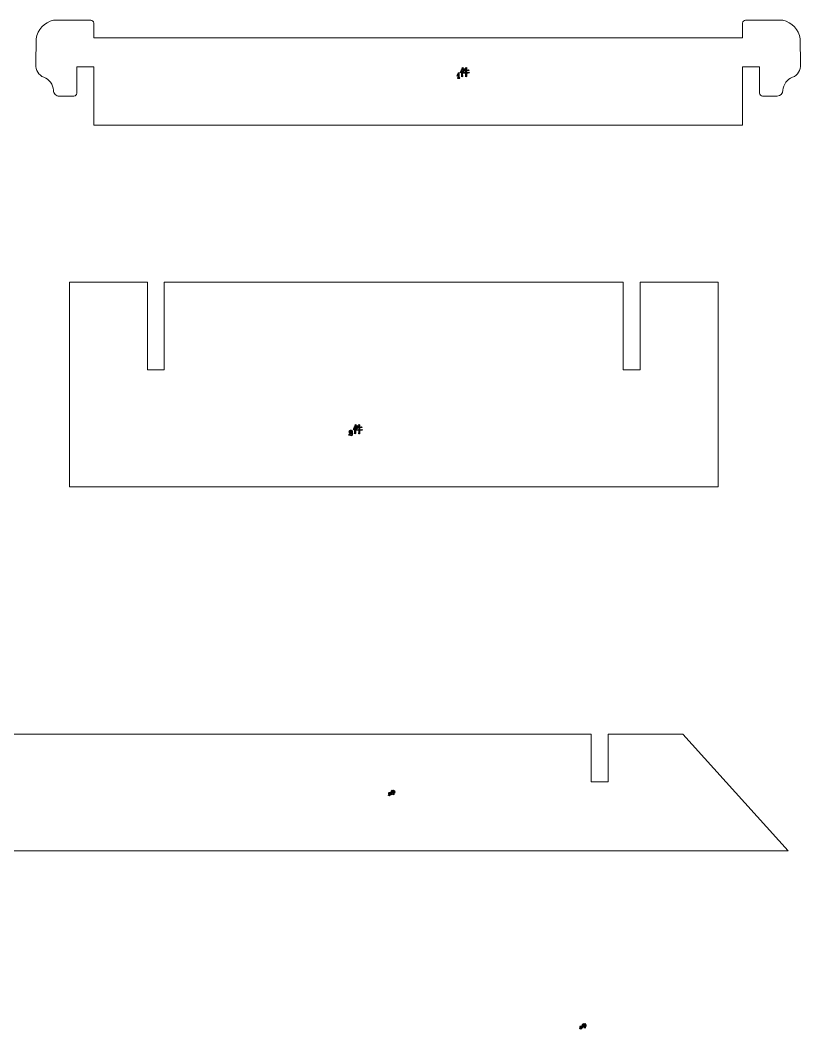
# Model space of a CAD drawing. Header units: centimetres. Extents: x -51 to 100, y -24 to 30.
# Drawn here: x -31.95 to -13.53, y 4.41 to 28.22 of the extents above; entities that cross this region are included whole.
import ezdxf

# ---------------------------------------------------------------- set-up
doc = ezdxf.new("R2010")
doc.units = ezdxf.units.CM
doc.header["$MEASUREMENT"] = 0

msp = doc.modelspace()

# ---------------------------------------------------------------- linework, layer by layer
at = {"lineweight": 9}
for points in [[(-31.16781, 28.22181), (-31.37925, 28.17041), (-31.53997, 27.99833), (-31.57685, 27.78385)], [(-31.16781, 28.22181), (-31.16781, 28.22181), (-30.28505, 28.22181), (-30.28505, 28.22181)], [(-30.21609, 27.80801), (-30.21609, 27.80801), (-30.21609, 28.15285), (-30.21609, 28.15285)], [(-14.90573, 27.80801), (-14.90573, 27.80801), (-14.90573, 28.15285), (-14.90573, 28.15285)], [(-13.95401, 28.22181), (-13.95401, 28.22181), (-14.83677, 28.22181), (-14.83677, 28.22181)], [(-13.54493, 27.78385), (-13.58181, 27.99833), (-13.74257, 28.17041), (-13.95401, 28.22181)], [(-31.58157, 27.17409), (-31.58157, 27.17409), (-31.57685, 27.78385), (-31.57685, 27.78385)], [(-30.21609, 27.80801), (-30.21609, 27.80801), (-14.90573, 27.80801), (-14.90573, 27.80801)], [(-13.54021, 27.17409), (-13.54021, 27.17409), (-13.54493, 27.78385), (-13.54493, 27.78385)], [(-31.58157, 27.17409), (-31.58885, 27.04469), (-31.51445, 26.92449), (-31.39537, 26.87329)], [(-13.72645, 26.87329), (-13.60733, 26.92449), (-13.53293, 27.04469), (-13.54021, 27.17409)], [(-30.21609, 27.11837), (-30.21609, 27.11837), (-30.61609, 27.11837), (-30.61609, 27.11837)], [(-30.61609, 27.11837), (-30.61609, 27.11837), (-30.61609, 26.49769), (-30.61609, 26.49769)], [(-30.21609, 25.73905), (-30.21609, 25.73905), (-30.21609, 27.11837), (-30.21609, 27.11837)], [(-14.90573, 25.73905), (-14.90573, 25.73905), (-14.90573, 27.11837), (-14.90573, 27.11837)], [(-14.90573, 27.11837), (-14.90573, 27.11837), (-14.50573, 27.11837), (-14.50573, 27.11837)], [(-14.50573, 27.11837), (-14.50573, 27.11837), (-14.50573, 26.49769), (-14.50573, 26.49769)], [(-31.16781, 26.56665), (-31.17457, 26.70549), (-31.26441, 26.82657), (-31.39537, 26.87329)], [(-13.72645, 26.87329), (-13.85737, 26.82657), (-13.94721, 26.70549), (-13.95401, 26.56665)], [(-30.68505, 26.42873), (-30.64693, 26.42873), (-30.61609, 26.45961), (-30.61609, 26.49769)], [(-14.09193, 26.42873), (-14.01577, 26.42873), (-13.95401, 26.49049), (-13.95401, 26.56665)], [(-30.68505, 26.42873), (-30.68505, 26.42873), (-31.02985, 26.42873), (-31.02985, 26.42873)], [(-14.43677, 26.42873), (-14.43677, 26.42873), (-14.09193, 26.42873), (-14.09193, 26.42873)], [(-30.21609, 25.73905), (-30.21609, 25.73905), (-14.90573, 25.73905), (-14.90573, 25.73905)], [(-17.72073, 22.03293), (-17.72073, 22.03293), (-28.55105, 22.03293), (-28.55105, 22.03293)]]:
    msp.add_open_spline(points, degree=3, dxfattribs=at)
for points, knots in [([(-30.21609, 28.15285), (-30.21609, 28.17113), (-30.22333, 28.18869), (-30.23629, 28.20161), (-30.23629, 28.20161), (-30.24921, 28.21457), (-30.26673, 28.22181), (-30.28505, 28.22181)], [0, 0, 0, 0, 0.33333333, 0.33333333, 0.33333333, 0.33333333, 1, 1, 1, 1]), ([(-14.83677, 28.22181), (-14.85505, 28.22181), (-14.87261, 28.21457), (-14.88553, 28.20161), (-14.88553, 28.20161), (-14.89845, 28.18869), (-14.90573, 28.17113), (-14.90573, 28.15285)], [0, 0, 0, 0, 0.33333333, 0.33333333, 0.33333333, 0.33333333, 1, 1, 1, 1]), ([(-31.16781, 26.56665), (-31.16781, 26.53005), (-31.15325, 26.49497), (-31.12741, 26.46913), (-31.12741, 26.46913), (-31.10153, 26.44325), (-31.06645, 26.42873), (-31.02985, 26.42873)], [0, 0, 0, 0, 0.33333333, 0.33333333, 0.33333333, 0.33333333, 1, 1, 1, 1]), ([(-14.50573, 26.49769), (-14.50573, 26.47941), (-14.49845, 26.46185), (-14.48553, 26.44893), (-14.48553, 26.44893), (-14.47261, 26.43597), (-14.45505, 26.42873), (-14.43677, 26.42873)], [0, 0, 0, 0, 0.33333333, 0.33333333, 0.33333333, 0.33333333, 1, 1, 1, 1]), ([(-28.95105, 22.03293), (-28.95105, 22.03293), (-30.79105, 22.03293), (-30.79105, 22.03293), (-30.79105, 22.03293), (-30.79105, 22.03293), (-30.79105, 17.20533), (-30.79105, 17.20533), (-30.79105, 17.20533), (-30.79105, 17.20533), (-15.48073, 17.20533), (-15.48073, 17.20533), (-15.48073, 17.20533), (-15.48073, 17.20533), (-15.48073, 22.03293), (-15.48073, 22.03293), (-15.48073, 22.03293), (-15.48073, 22.03293), (-17.32073, 22.03293), (-17.32073, 22.03293)], [0, 0, 0, 0, 0.16666667, 0.16666667, 0.16666667, 0.16666667, 0.33333333, 0.33333333, 0.33333333, 0.33333333, 0.5, 0.5, 0.5, 0.5, 0.66666667, 0.66666667, 0.66666667, 0.66666667, 1, 1, 1, 1]), ([(-28.95105, 22.03293), (-28.95105, 22.03293), (-28.95105, 19.96397), (-28.95105, 19.96397), (-28.95105, 19.96397), (-28.95105, 19.96397), (-28.55105, 19.96397), (-28.55105, 19.96397), (-28.55105, 19.96397), (-28.55105, 19.96397), (-28.55105, 22.03293), (-28.55105, 22.03293)], [0, 0, 0, 0, 0.25, 0.25, 0.25, 0.25, 0.5, 0.5, 0.5, 0.5, 1, 1, 1, 1]), ([(-17.72073, 22.03293), (-17.72073, 22.03293), (-17.72073, 19.96397), (-17.72073, 19.96397), (-17.72073, 19.96397), (-17.72073, 19.96397), (-17.32073, 19.96397), (-17.32073, 19.96397), (-17.32073, 19.96397), (-17.32073, 19.96397), (-17.32073, 22.03293), (-17.32073, 22.03293)], [0, 0, 0, 0, 0.25, 0.25, 0.25, 0.25, 0.5, 0.5, 0.5, 0.5, 1, 1, 1, 1])]:
    msp.add_open_spline(points, degree=3, knots=knots, dxfattribs=at)
at = {"color": 1}
for points, knots in [([(-21.57608, 26.84957), (-21.57608, 26.84957), (-21.63515, 26.84957), (-21.63515, 26.84957), (-21.63515, 26.84957), (-21.63515, 26.84957), (-21.63515, 26.85831), (-21.63515, 26.85831), (-21.63515, 26.85831), (-21.629, 26.85847), (-21.62493, 26.86007), (-21.62298, 26.8631), (-21.62298, 26.8631), (-21.6215, 26.86538), (-21.62078, 26.86981), (-21.62078, 26.87643), (-21.62078, 26.87643), (-21.62078, 26.87643), (-21.62078, 26.9355), (-21.62078, 26.9355), (-21.62078, 26.9355), (-21.62078, 26.9355), (-21.63994, 26.90497), (-21.63994, 26.90497), (-21.63994, 26.90497), (-21.63994, 26.90497), (-21.64673, 26.90776), (-21.64673, 26.90776), (-21.64673, 26.90776), (-21.64673, 26.90776), (-21.62098, 26.96767), (-21.62098, 26.96767), (-21.62098, 26.96767), (-21.62098, 26.96767), (-21.59049, 26.96767), (-21.59049, 26.96767), (-21.59049, 26.96767), (-21.59049, 26.96767), (-21.59049, 26.87643), (-21.59049, 26.87643), (-21.59049, 26.87643), (-21.59049, 26.86981), (-21.58973, 26.86538), (-21.58826, 26.8631), (-21.58826, 26.8631), (-21.5863, 26.86007), (-21.58227, 26.85847), (-21.57608, 26.85831), (-21.57608, 26.85831), (-21.57608, 26.85831), (-21.57608, 26.84957), (-21.57608, 26.84957)], [0, 0, 0, 0, 0.07142857, 0.07142857, 0.07142857, 0.07142857, 0.14285714, 0.14285714, 0.14285714, 0.14285714, 0.21428571, 0.21428571, 0.21428571, 0.21428571, 0.28571429, 0.28571429, 0.28571429, 0.28571429, 0.35714286, 0.35714286, 0.35714286, 0.35714286, 0.42857143, 0.42857143, 0.42857143, 0.42857143, 0.5, 0.5, 0.5, 0.5, 0.57142857, 0.57142857, 0.57142857, 0.57142857, 0.64285714, 0.64285714, 0.64285714, 0.64285714, 0.71428571, 0.71428571, 0.71428571, 0.71428571, 0.78571429, 0.78571429, 0.78571429, 0.78571429, 0.85714286, 0.85714286, 0.85714286, 0.85714286, 1, 1, 1, 1]), ([(-21.5333, 26.88334), (-21.5333, 26.88334), (-21.51833, 26.89176), (-21.51833, 26.89176), (-21.51833, 26.89176), (-21.51897, 26.90672), (-21.51929, 26.91981), (-21.51929, 26.93107), (-21.51929, 26.93107), (-21.51929, 26.93107), (-21.51929, 27.02833), (-21.51929, 27.02833), (-21.51929, 27.02833), (-21.51929, 27.02833), (-21.51179, 27.03488), (-21.51179, 27.03488), (-21.51179, 27.03488), (-21.51179, 27.03488), (-21.52396, 27.0433), (-21.52396, 27.0433), (-21.52396, 27.0433), (-21.52021, 27.05016), (-21.51243, 27.06417), (-21.50057, 27.0854), (-21.50057, 27.0854), (-21.50057, 27.0854), (-21.49307, 27.09099), (-21.49307, 27.09099), (-21.49307, 27.09099), (-21.49307, 27.09099), (-21.51275, 27.10408), (-21.51275, 27.10408), (-21.51275, 27.10408), (-21.51897, 27.08412), (-21.52616, 27.06545), (-21.53426, 27.04797), (-21.53426, 27.04797), (-21.54236, 27.03053), (-21.54966, 27.01648), (-21.55621, 27.0059), (-21.55621, 27.0059), (-21.56279, 26.99528), (-21.56854, 26.98654), (-21.57353, 26.97968), (-21.57353, 26.97968), (-21.57353, 26.97968), (-21.57074, 26.97689), (-21.57074, 26.97689), (-21.57074, 26.97689), (-21.56136, 26.98622), (-21.54859, 27.00307), (-21.53238, 27.02741), (-21.53238, 27.02741), (-21.53238, 27.02741), (-21.53238, 26.92824), (-21.53238, 26.92824), (-21.53238, 26.92824), (-21.53238, 26.91766), (-21.5327, 26.90269), (-21.5333, 26.88334)], [0, 0, 0, 0, 0.0625, 0.0625, 0.0625, 0.0625, 0.125, 0.125, 0.125, 0.125, 0.1875, 0.1875, 0.1875, 0.1875, 0.25, 0.25, 0.25, 0.25, 0.3125, 0.3125, 0.3125, 0.3125, 0.375, 0.375, 0.375, 0.375, 0.4375, 0.4375, 0.4375, 0.4375, 0.5, 0.5, 0.5, 0.5, 0.5625, 0.5625, 0.5625, 0.5625, 0.625, 0.625, 0.625, 0.625, 0.6875, 0.6875, 0.6875, 0.6875, 0.75, 0.75, 0.75, 0.75, 0.8125, 0.8125, 0.8125, 0.8125, 0.875, 0.875, 0.875, 0.875, 1, 1, 1, 1]), ([(-21.43321, 27.0405), (-21.43321, 27.0405), (-21.47156, 27.0405), (-21.47156, 27.0405), (-21.47156, 27.0405), (-21.46908, 27.0492), (-21.46629, 27.05762), (-21.46314, 27.06577), (-21.46314, 27.06577), (-21.46314, 27.06577), (-21.45659, 27.07135), (-21.45659, 27.07135), (-21.45659, 27.07135), (-21.45659, 27.07135), (-21.47531, 27.08165), (-21.47531, 27.08165), (-21.47531, 27.08165), (-21.47842, 27.06357), (-21.4817, 27.04813), (-21.48513, 27.03535), (-21.48513, 27.03535), (-21.48856, 27.02254), (-21.49403, 27.00806), (-21.50149, 26.99185), (-21.50149, 26.99185), (-21.50149, 26.99185), (-21.4987, 26.98998), (-21.4987, 26.98998), (-21.4987, 26.98998), (-21.48936, 27.00183), (-21.48062, 27.01712), (-21.47252, 27.03583), (-21.47252, 27.03583), (-21.47252, 27.03583), (-21.43321, 27.03583), (-21.43321, 27.03583), (-21.43321, 27.03583), (-21.43321, 27.03583), (-21.43321, 26.98064), (-21.43321, 26.98064), (-21.43321, 26.98064), (-21.43321, 26.98064), (-21.50524, 26.98064), (-21.50524, 26.98064), (-21.50524, 26.98064), (-21.50524, 26.98064), (-21.49778, 26.97313), (-21.49778, 26.97313), (-21.49778, 26.97313), (-21.49215, 26.97501), (-21.48593, 26.97597), (-21.47906, 26.97597), (-21.47906, 26.97597), (-21.47906, 26.97597), (-21.43321, 26.97597), (-21.43321, 26.97597), (-21.43321, 26.97597), (-21.43321, 26.94476), (-21.43352, 26.91391), (-21.43416, 26.88334), (-21.43416, 26.88334), (-21.43416, 26.88334), (-21.4192, 26.88896), (-21.4192, 26.88896), (-21.4192, 26.88896), (-21.4198, 26.89894), (-21.42011, 26.92792), (-21.42011, 26.97597), (-21.42011, 26.97597), (-21.42011, 26.97597), (-21.35183, 26.97597), (-21.35183, 26.97597), (-21.35183, 26.97597), (-21.35183, 26.97597), (-21.3668, 26.99185), (-21.3668, 26.99185), (-21.3668, 26.99185), (-21.3668, 26.99185), (-21.37897, 26.98064), (-21.37897, 26.98064), (-21.37897, 26.98064), (-21.37897, 26.98064), (-21.42011, 26.98064), (-21.42011, 26.98064), (-21.42011, 26.98064), (-21.42011, 26.98064), (-21.42011, 27.03583), (-21.42011, 27.03583), (-21.42011, 27.03583), (-21.42011, 27.03583), (-21.36025, 27.03583), (-21.36025, 27.03583), (-21.36025, 27.03583), (-21.36025, 27.03583), (-21.37709, 27.05264), (-21.37709, 27.05264), (-21.37709, 27.05264), (-21.37709, 27.05264), (-21.38926, 27.0405), (-21.38926, 27.0405), (-21.38926, 27.0405), (-21.38926, 27.0405), (-21.42011, 27.0405), (-21.42011, 27.0405), (-21.42011, 27.0405), (-21.42011, 27.0405), (-21.42011, 27.08728), (-21.42011, 27.08728), (-21.42011, 27.08728), (-21.42011, 27.08728), (-21.41265, 27.09382), (-21.41265, 27.09382), (-21.41265, 27.09382), (-21.41265, 27.09382), (-21.43416, 27.10408), (-21.43416, 27.10408), (-21.43416, 27.10408), (-21.43352, 27.0854), (-21.43321, 27.06417), (-21.43321, 27.0405)], [0, 0, 0, 0, 0.03225806, 0.03225806, 0.03225806, 0.03225806, 0.06451613, 0.06451613, 0.06451613, 0.06451613, 0.09677419, 0.09677419, 0.09677419, 0.09677419, 0.12903226, 0.12903226, 0.12903226, 0.12903226, 0.16129032, 0.16129032, 0.16129032, 0.16129032, 0.19354839, 0.19354839, 0.19354839, 0.19354839, 0.22580645, 0.22580645, 0.22580645, 0.22580645, 0.25806452, 0.25806452, 0.25806452, 0.25806452, 0.29032258, 0.29032258, 0.29032258, 0.29032258, 0.32258065, 0.32258065, 0.32258065, 0.32258065, 0.35483871, 0.35483871, 0.35483871, 0.35483871, 0.38709677, 0.38709677, 0.38709677, 0.38709677, 0.41935484, 0.41935484, 0.41935484, 0.41935484, 0.4516129, 0.4516129, 0.4516129, 0.4516129, 0.48387097, 0.48387097, 0.48387097, 0.48387097, 0.51612903, 0.51612903, 0.51612903, 0.51612903, 0.5483871, 0.5483871, 0.5483871, 0.5483871, 0.58064516, 0.58064516, 0.58064516, 0.58064516, 0.61290323, 0.61290323, 0.61290323, 0.61290323, 0.64516129, 0.64516129, 0.64516129, 0.64516129, 0.67741935, 0.67741935, 0.67741935, 0.67741935, 0.70967742, 0.70967742, 0.70967742, 0.70967742, 0.74193548, 0.74193548, 0.74193548, 0.74193548, 0.77419355, 0.77419355, 0.77419355, 0.77419355, 0.80645161, 0.80645161, 0.80645161, 0.80645161, 0.83870968, 0.83870968, 0.83870968, 0.83870968, 0.87096774, 0.87096774, 0.87096774, 0.87096774, 0.90322581, 0.90322581, 0.90322581, 0.90322581, 0.93548387, 0.93548387, 0.93548387, 0.93548387, 1, 1, 1, 1]), ([(-24.05697, 18.45259), (-24.05697, 18.45259), (-24.042, 18.46101), (-24.042, 18.46101), (-24.042, 18.46101), (-24.04264, 18.47597), (-24.04296, 18.48906), (-24.04296, 18.50032), (-24.04296, 18.50032), (-24.04296, 18.50032), (-24.04296, 18.59758), (-24.04296, 18.59758), (-24.04296, 18.59758), (-24.04296, 18.59758), (-24.03546, 18.60413), (-24.03546, 18.60413), (-24.03546, 18.60413), (-24.03546, 18.60413), (-24.04763, 18.61255), (-24.04763, 18.61255), (-24.04763, 18.61255), (-24.04388, 18.61941), (-24.0361, 18.63342), (-24.02424, 18.65465), (-24.02424, 18.65465), (-24.02424, 18.65465), (-24.01674, 18.66024), (-24.01674, 18.66024), (-24.01674, 18.66024), (-24.01674, 18.66024), (-24.03642, 18.67333), (-24.03642, 18.67333), (-24.03642, 18.67333), (-24.04264, 18.65337), (-24.04983, 18.6347), (-24.05793, 18.61722), (-24.05793, 18.61722), (-24.06603, 18.59978), (-24.07333, 18.58573), (-24.07988, 18.57515), (-24.07988, 18.57515), (-24.08646, 18.56453), (-24.09221, 18.55579), (-24.0972, 18.54893), (-24.0972, 18.54893), (-24.0972, 18.54893), (-24.09441, 18.54614), (-24.09441, 18.54614), (-24.09441, 18.54614), (-24.08503, 18.55547), (-24.07226, 18.57232), (-24.05605, 18.59666), (-24.05605, 18.59666), (-24.05605, 18.59666), (-24.05605, 18.49749), (-24.05605, 18.49749), (-24.05605, 18.49749), (-24.05605, 18.48691), (-24.05637, 18.47194), (-24.05697, 18.45259)], [0, 0, 0, 0, 0.0625, 0.0625, 0.0625, 0.0625, 0.125, 0.125, 0.125, 0.125, 0.1875, 0.1875, 0.1875, 0.1875, 0.25, 0.25, 0.25, 0.25, 0.3125, 0.3125, 0.3125, 0.3125, 0.375, 0.375, 0.375, 0.375, 0.4375, 0.4375, 0.4375, 0.4375, 0.5, 0.5, 0.5, 0.5, 0.5625, 0.5625, 0.5625, 0.5625, 0.625, 0.625, 0.625, 0.625, 0.6875, 0.6875, 0.6875, 0.6875, 0.75, 0.75, 0.75, 0.75, 0.8125, 0.8125, 0.8125, 0.8125, 0.875, 0.875, 0.875, 0.875, 1, 1, 1, 1]), ([(-23.95688, 18.60975), (-23.95688, 18.60975), (-23.99523, 18.60975), (-23.99523, 18.60975), (-23.99523, 18.60975), (-23.99275, 18.61845), (-23.98996, 18.62687), (-23.98681, 18.63502), (-23.98681, 18.63502), (-23.98681, 18.63502), (-23.98026, 18.6406), (-23.98026, 18.6406), (-23.98026, 18.6406), (-23.98026, 18.6406), (-23.99898, 18.6509), (-23.99898, 18.6509), (-23.99898, 18.6509), (-24.00209, 18.63282), (-24.00537, 18.61738), (-24.0088, 18.6046), (-24.0088, 18.6046), (-24.01223, 18.59179), (-24.0177, 18.57731), (-24.02516, 18.5611), (-24.02516, 18.5611), (-24.02516, 18.5611), (-24.02237, 18.55923), (-24.02237, 18.55923), (-24.02237, 18.55923), (-24.01303, 18.57108), (-24.00429, 18.58637), (-23.99619, 18.60508), (-23.99619, 18.60508), (-23.99619, 18.60508), (-23.95688, 18.60508), (-23.95688, 18.60508), (-23.95688, 18.60508), (-23.95688, 18.60508), (-23.95688, 18.54989), (-23.95688, 18.54989), (-23.95688, 18.54989), (-23.95688, 18.54989), (-24.02891, 18.54989), (-24.02891, 18.54989), (-24.02891, 18.54989), (-24.02891, 18.54989), (-24.02145, 18.54238), (-24.02145, 18.54238), (-24.02145, 18.54238), (-24.01582, 18.54426), (-24.0096, 18.54522), (-24.00273, 18.54522), (-24.00273, 18.54522), (-24.00273, 18.54522), (-23.95688, 18.54522), (-23.95688, 18.54522), (-23.95688, 18.54522), (-23.95688, 18.51401), (-23.95719, 18.48316), (-23.95783, 18.45259), (-23.95783, 18.45259), (-23.95783, 18.45259), (-23.94287, 18.45821), (-23.94287, 18.45821), (-23.94287, 18.45821), (-23.94347, 18.46819), (-23.94378, 18.49717), (-23.94378, 18.54522), (-23.94378, 18.54522), (-23.94378, 18.54522), (-23.8755, 18.54522), (-23.8755, 18.54522), (-23.8755, 18.54522), (-23.8755, 18.54522), (-23.89047, 18.5611), (-23.89047, 18.5611), (-23.89047, 18.5611), (-23.89047, 18.5611), (-23.90264, 18.54989), (-23.90264, 18.54989), (-23.90264, 18.54989), (-23.90264, 18.54989), (-23.94378, 18.54989), (-23.94378, 18.54989), (-23.94378, 18.54989), (-23.94378, 18.54989), (-23.94378, 18.60508), (-23.94378, 18.60508), (-23.94378, 18.60508), (-23.94378, 18.60508), (-23.88392, 18.60508), (-23.88392, 18.60508), (-23.88392, 18.60508), (-23.88392, 18.60508), (-23.90076, 18.62189), (-23.90076, 18.62189), (-23.90076, 18.62189), (-23.90076, 18.62189), (-23.91293, 18.60975), (-23.91293, 18.60975), (-23.91293, 18.60975), (-23.91293, 18.60975), (-23.94378, 18.60975), (-23.94378, 18.60975), (-23.94378, 18.60975), (-23.94378, 18.60975), (-23.94378, 18.65653), (-23.94378, 18.65653), (-23.94378, 18.65653), (-23.94378, 18.65653), (-23.93632, 18.66307), (-23.93632, 18.66307), (-23.93632, 18.66307), (-23.93632, 18.66307), (-23.95783, 18.67333), (-23.95783, 18.67333), (-23.95783, 18.67333), (-23.95719, 18.65465), (-23.95688, 18.63342), (-23.95688, 18.60975)], [0, 0, 0, 0, 0.03225806, 0.03225806, 0.03225806, 0.03225806, 0.06451613, 0.06451613, 0.06451613, 0.06451613, 0.09677419, 0.09677419, 0.09677419, 0.09677419, 0.12903226, 0.12903226, 0.12903226, 0.12903226, 0.16129032, 0.16129032, 0.16129032, 0.16129032, 0.19354839, 0.19354839, 0.19354839, 0.19354839, 0.22580645, 0.22580645, 0.22580645, 0.22580645, 0.25806452, 0.25806452, 0.25806452, 0.25806452, 0.29032258, 0.29032258, 0.29032258, 0.29032258, 0.32258065, 0.32258065, 0.32258065, 0.32258065, 0.35483871, 0.35483871, 0.35483871, 0.35483871, 0.38709677, 0.38709677, 0.38709677, 0.38709677, 0.41935484, 0.41935484, 0.41935484, 0.41935484, 0.4516129, 0.4516129, 0.4516129, 0.4516129, 0.48387097, 0.48387097, 0.48387097, 0.48387097, 0.51612903, 0.51612903, 0.51612903, 0.51612903, 0.5483871, 0.5483871, 0.5483871, 0.5483871, 0.58064516, 0.58064516, 0.58064516, 0.58064516, 0.61290323, 0.61290323, 0.61290323, 0.61290323, 0.64516129, 0.64516129, 0.64516129, 0.64516129, 0.67741935, 0.67741935, 0.67741935, 0.67741935, 0.70967742, 0.70967742, 0.70967742, 0.70967742, 0.74193548, 0.74193548, 0.74193548, 0.74193548, 0.77419355, 0.77419355, 0.77419355, 0.77419355, 0.80645161, 0.80645161, 0.80645161, 0.80645161, 0.83870968, 0.83870968, 0.83870968, 0.83870968, 0.87096774, 0.87096774, 0.87096774, 0.87096774, 0.90322581, 0.90322581, 0.90322581, 0.90322581, 0.93548387, 0.93548387, 0.93548387, 0.93548387, 1, 1, 1, 1]), ([(-24.10598, 18.46161), (-24.10598, 18.43331), (-24.11528, 18.41914), (-24.13392, 18.41914), (-24.13392, 18.41914), (-24.13946, 18.41914), (-24.14621, 18.4221), (-24.15427, 18.42792), (-24.15427, 18.42792), (-24.16229, 18.43379), (-24.1684, 18.4369), (-24.17263, 18.43726), (-24.17263, 18.43726), (-24.17682, 18.43758), (-24.18053, 18.43634), (-24.18372, 18.43359), (-24.18372, 18.43359), (-24.18692, 18.43084), (-24.18863, 18.42732), (-24.18887, 18.42313), (-24.18887, 18.42313), (-24.18887, 18.42313), (-24.19717, 18.42313), (-24.19717, 18.42313), (-24.19717, 18.42313), (-24.19773, 18.42549), (-24.19797, 18.42772), (-24.19797, 18.42992), (-24.19797, 18.42992), (-24.19797, 18.43886), (-24.19338, 18.44724), (-24.1842, 18.45506), (-24.1842, 18.45506), (-24.18201, 18.45702), (-24.17355, 18.46252), (-24.15874, 18.47166), (-24.15874, 18.47166), (-24.14397, 18.48076), (-24.13651, 18.4921), (-24.13635, 18.50567), (-24.13635, 18.50567), (-24.13615, 18.52063), (-24.14286, 18.52814), (-24.15658, 18.52814), (-24.15658, 18.52814), (-24.16836, 18.52814), (-24.17426, 18.5257), (-24.17426, 18.52087), (-24.17426, 18.52087), (-24.17426, 18.52031), (-24.17175, 18.51832), (-24.16676, 18.51485), (-24.16676, 18.51485), (-24.16177, 18.51137), (-24.1593, 18.50706), (-24.1593, 18.50196), (-24.1593, 18.50196), (-24.1593, 18.49749), (-24.16113, 18.49365), (-24.16485, 18.49046), (-24.16485, 18.49046), (-24.16856, 18.48727), (-24.17267, 18.48567), (-24.17718, 18.48567), (-24.17718, 18.48567), (-24.18911, 18.48695), (-24.19506, 18.4929), (-24.19506, 18.50359), (-24.19506, 18.50359), (-24.19506, 18.51325), (-24.19155, 18.52099), (-24.18452, 18.52686), (-24.18452, 18.52686), (-24.17642, 18.53348), (-24.16417, 18.5368), (-24.14772, 18.5368), (-24.14772, 18.5368), (-24.13679, 18.5368), (-24.12769, 18.53404), (-24.12035, 18.52858), (-24.12035, 18.52858), (-24.11224, 18.52259), (-24.10817, 18.51433), (-24.10817, 18.50379), (-24.10817, 18.50379), (-24.10817, 18.49485), (-24.11205, 18.48735), (-24.11975, 18.48136), (-24.11975, 18.48136), (-24.12438, 18.47777), (-24.1326, 18.47354), (-24.14445, 18.46863), (-24.14445, 18.46863), (-24.15591, 18.46384), (-24.16357, 18.45973), (-24.16748, 18.45622), (-24.16748, 18.45622), (-24.16748, 18.45622), (-24.16748, 18.45562), (-24.16748, 18.45562), (-24.16748, 18.45562), (-24.16405, 18.45618), (-24.1607, 18.45646), (-24.15742, 18.45646), (-24.15742, 18.45646), (-24.14784, 18.45646), (-24.13855, 18.45382), (-24.12957, 18.44864), (-24.12957, 18.44864), (-24.12773, 18.44752), (-24.12581, 18.447), (-24.12386, 18.447), (-24.12386, 18.447), (-24.11739, 18.447), (-24.11416, 18.45187), (-24.11416, 18.46161), (-24.11416, 18.46161), (-24.11416, 18.46161), (-24.10598, 18.46161), (-24.10598, 18.46161)], [0, 0, 0, 0, 0.03225806, 0.03225806, 0.03225806, 0.03225806, 0.06451613, 0.06451613, 0.06451613, 0.06451613, 0.09677419, 0.09677419, 0.09677419, 0.09677419, 0.12903226, 0.12903226, 0.12903226, 0.12903226, 0.16129032, 0.16129032, 0.16129032, 0.16129032, 0.19354839, 0.19354839, 0.19354839, 0.19354839, 0.22580645, 0.22580645, 0.22580645, 0.22580645, 0.25806452, 0.25806452, 0.25806452, 0.25806452, 0.29032258, 0.29032258, 0.29032258, 0.29032258, 0.32258065, 0.32258065, 0.32258065, 0.32258065, 0.35483871, 0.35483871, 0.35483871, 0.35483871, 0.38709677, 0.38709677, 0.38709677, 0.38709677, 0.41935484, 0.41935484, 0.41935484, 0.41935484, 0.4516129, 0.4516129, 0.4516129, 0.4516129, 0.48387097, 0.48387097, 0.48387097, 0.48387097, 0.51612903, 0.51612903, 0.51612903, 0.51612903, 0.5483871, 0.5483871, 0.5483871, 0.5483871, 0.58064516, 0.58064516, 0.58064516, 0.58064516, 0.61290323, 0.61290323, 0.61290323, 0.61290323, 0.64516129, 0.64516129, 0.64516129, 0.64516129, 0.67741935, 0.67741935, 0.67741935, 0.67741935, 0.70967742, 0.70967742, 0.70967742, 0.70967742, 0.74193548, 0.74193548, 0.74193548, 0.74193548, 0.77419355, 0.77419355, 0.77419355, 0.77419355, 0.80645161, 0.80645161, 0.80645161, 0.80645161, 0.83870968, 0.83870968, 0.83870968, 0.83870968, 0.87096774, 0.87096774, 0.87096774, 0.87096774, 0.90322581, 0.90322581, 0.90322581, 0.90322581, 0.93548387, 0.93548387, 0.93548387, 0.93548387, 1, 1, 1, 1]), ([(-23.19371, 9.93486), (-23.19371, 9.93486), (-23.18623, 9.93907), (-23.18623, 9.93907), (-23.18623, 9.93907), (-23.18655, 9.94655), (-23.18671, 9.9531), (-23.18671, 9.95872), (-23.18671, 9.95872), (-23.18671, 9.95872), (-23.18671, 10.00735), (-23.18671, 10.00735), (-23.18671, 10.00735), (-23.18671, 10.00735), (-23.18296, 10.01063), (-23.18296, 10.01063), (-23.18296, 10.01063), (-23.18296, 10.01063), (-23.18905, 10.01484), (-23.18905, 10.01484), (-23.18905, 10.01484), (-23.18717, 10.01827), (-23.18328, 10.02527), (-23.17735, 10.03589), (-23.17735, 10.03589), (-23.17735, 10.03589), (-23.1736, 10.03868), (-23.1736, 10.03868), (-23.1736, 10.03868), (-23.1736, 10.03868), (-23.18344, 10.04523), (-23.18344, 10.04523), (-23.18344, 10.04523), (-23.18655, 10.03525), (-23.19014, 10.02591), (-23.19419, 10.01717), (-23.19419, 10.01717), (-23.19824, 10.00845), (-23.2019, 10.00143), (-23.20517, 9.99614), (-23.20517, 9.99614), (-23.20846, 9.99083), (-23.21134, 9.98646), (-23.21383, 9.98303), (-23.21383, 9.98303), (-23.21383, 9.98303), (-23.21243, 9.98163), (-23.21243, 9.98163), (-23.21243, 9.98163), (-23.20774, 9.9863), (-23.20136, 9.99472), (-23.19326, 10.0069), (-23.19326, 10.0069), (-23.19326, 10.0069), (-23.19326, 9.95731), (-23.19326, 9.95731), (-23.19326, 9.95731), (-23.19326, 9.95202), (-23.19342, 9.94454), (-23.19371, 9.93486)], [0, 0, 0, 0, 0.0625, 0.0625, 0.0625, 0.0625, 0.125, 0.125, 0.125, 0.125, 0.1875, 0.1875, 0.1875, 0.1875, 0.25, 0.25, 0.25, 0.25, 0.3125, 0.3125, 0.3125, 0.3125, 0.375, 0.375, 0.375, 0.375, 0.4375, 0.4375, 0.4375, 0.4375, 0.5, 0.5, 0.5, 0.5, 0.5625, 0.5625, 0.5625, 0.5625, 0.625, 0.625, 0.625, 0.625, 0.6875, 0.6875, 0.6875, 0.6875, 0.75, 0.75, 0.75, 0.75, 0.8125, 0.8125, 0.8125, 0.8125, 0.875, 0.875, 0.875, 0.875, 1, 1, 1, 1]), ([(-23.14367, 10.01344), (-23.14367, 10.01344), (-23.16284, 10.01344), (-23.16284, 10.01344), (-23.16284, 10.01344), (-23.16161, 10.01779), (-23.16021, 10.022), (-23.15863, 10.02607), (-23.15863, 10.02607), (-23.15863, 10.02607), (-23.15536, 10.02887), (-23.15536, 10.02887), (-23.15536, 10.02887), (-23.15536, 10.02887), (-23.16472, 10.03401), (-23.16472, 10.03401), (-23.16472, 10.03401), (-23.16628, 10.02498), (-23.16791, 10.01725), (-23.16963, 10.01087), (-23.16963, 10.01087), (-23.17135, 10.00446), (-23.17408, 9.99722), (-23.17781, 9.98912), (-23.17781, 9.98912), (-23.17781, 9.98912), (-23.17641, 9.98818), (-23.17641, 9.98818), (-23.17641, 9.98818), (-23.17174, 9.9941), (-23.16737, 10.00175), (-23.16332, 10.01111), (-23.16332, 10.01111), (-23.16332, 10.01111), (-23.14367, 10.01111), (-23.14367, 10.01111), (-23.14367, 10.01111), (-23.14367, 10.01111), (-23.14367, 9.98351), (-23.14367, 9.98351), (-23.14367, 9.98351), (-23.14367, 9.98351), (-23.17969, 9.98351), (-23.17969, 9.98351), (-23.17969, 9.98351), (-23.17969, 9.98351), (-23.17595, 9.97976), (-23.17595, 9.97976), (-23.17595, 9.97976), (-23.17314, 9.9807), (-23.17003, 9.98117), (-23.1666, 9.98117), (-23.1666, 9.98117), (-23.1666, 9.98117), (-23.14367, 9.98117), (-23.14367, 9.98117), (-23.14367, 9.98117), (-23.14367, 9.96557), (-23.14383, 9.95014), (-23.14415, 9.93486), (-23.14415, 9.93486), (-23.14415, 9.93486), (-23.13666, 9.93767), (-23.13666, 9.93767), (-23.13666, 9.93767), (-23.13696, 9.94266), (-23.13712, 9.95715), (-23.13712, 9.98117), (-23.13712, 9.98117), (-23.13712, 9.98117), (-23.10298, 9.98117), (-23.10298, 9.98117), (-23.10298, 9.98117), (-23.10298, 9.98117), (-23.11046, 9.98912), (-23.11046, 9.98912), (-23.11046, 9.98912), (-23.11046, 9.98912), (-23.11655, 9.98351), (-23.11655, 9.98351), (-23.11655, 9.98351), (-23.11655, 9.98351), (-23.13712, 9.98351), (-23.13712, 9.98351), (-23.13712, 9.98351), (-23.13712, 9.98351), (-23.13712, 10.01111), (-23.13712, 10.01111), (-23.13712, 10.01111), (-23.13712, 10.01111), (-23.10719, 10.01111), (-23.10719, 10.01111), (-23.10719, 10.01111), (-23.10719, 10.01111), (-23.11561, 10.01951), (-23.11561, 10.01951), (-23.11561, 10.01951), (-23.11561, 10.01951), (-23.1217, 10.01344), (-23.1217, 10.01344), (-23.1217, 10.01344), (-23.1217, 10.01344), (-23.13712, 10.01344), (-23.13712, 10.01344), (-23.13712, 10.01344), (-23.13712, 10.01344), (-23.13712, 10.03683), (-23.13712, 10.03683), (-23.13712, 10.03683), (-23.13712, 10.03683), (-23.13339, 10.0401), (-23.13339, 10.0401), (-23.13339, 10.0401), (-23.13339, 10.0401), (-23.14415, 10.04523), (-23.14415, 10.04523), (-23.14415, 10.04523), (-23.14383, 10.03589), (-23.14367, 10.02527), (-23.14367, 10.01344)], [0, 0, 0, 0, 0.03225806, 0.03225806, 0.03225806, 0.03225806, 0.06451613, 0.06451613, 0.06451613, 0.06451613, 0.09677419, 0.09677419, 0.09677419, 0.09677419, 0.12903226, 0.12903226, 0.12903226, 0.12903226, 0.16129032, 0.16129032, 0.16129032, 0.16129032, 0.19354839, 0.19354839, 0.19354839, 0.19354839, 0.22580645, 0.22580645, 0.22580645, 0.22580645, 0.25806452, 0.25806452, 0.25806452, 0.25806452, 0.29032258, 0.29032258, 0.29032258, 0.29032258, 0.32258065, 0.32258065, 0.32258065, 0.32258065, 0.35483871, 0.35483871, 0.35483871, 0.35483871, 0.38709677, 0.38709677, 0.38709677, 0.38709677, 0.41935484, 0.41935484, 0.41935484, 0.41935484, 0.4516129, 0.4516129, 0.4516129, 0.4516129, 0.48387097, 0.48387097, 0.48387097, 0.48387097, 0.51612903, 0.51612903, 0.51612903, 0.51612903, 0.5483871, 0.5483871, 0.5483871, 0.5483871, 0.58064516, 0.58064516, 0.58064516, 0.58064516, 0.61290323, 0.61290323, 0.61290323, 0.61290323, 0.64516129, 0.64516129, 0.64516129, 0.64516129, 0.67741935, 0.67741935, 0.67741935, 0.67741935, 0.70967742, 0.70967742, 0.70967742, 0.70967742, 0.74193548, 0.74193548, 0.74193548, 0.74193548, 0.77419355, 0.77419355, 0.77419355, 0.77419355, 0.80645161, 0.80645161, 0.80645161, 0.80645161, 0.83870968, 0.83870968, 0.83870968, 0.83870968, 0.87096774, 0.87096774, 0.87096774, 0.87096774, 0.90322581, 0.90322581, 0.90322581, 0.90322581, 0.93548387, 0.93548387, 0.93548387, 0.93548387, 1, 1, 1, 1]), ([(-23.21822, 9.93937), (-23.21822, 9.92522), (-23.22287, 9.91814), (-23.23219, 9.91814), (-23.23219, 9.91814), (-23.23497, 9.91814), (-23.23834, 9.91961), (-23.24237, 9.92253), (-23.24237, 9.92253), (-23.24638, 9.92546), (-23.24943, 9.92702), (-23.25155, 9.9272), (-23.25155, 9.9272), (-23.25364, 9.92736), (-23.2555, 9.92674), (-23.2571, 9.92536), (-23.2571, 9.92536), (-23.25869, 9.92398), (-23.25955, 9.92223), (-23.25967, 9.92013), (-23.25967, 9.92013), (-23.25967, 9.92013), (-23.26382, 9.92013), (-23.26382, 9.92013), (-23.26382, 9.92013), (-23.2641, 9.92131), (-23.26422, 9.92243), (-23.26422, 9.92352), (-23.26422, 9.92352), (-23.26422, 9.92799), (-23.26193, 9.93218), (-23.25734, 9.9361), (-23.25734, 9.9361), (-23.25624, 9.93707), (-23.25201, 9.93983), (-23.2446, 9.9444), (-23.2446, 9.9444), (-23.23722, 9.94895), (-23.23349, 9.95461), (-23.23341, 9.9614), (-23.23341, 9.9614), (-23.23331, 9.96888), (-23.23666, 9.97263), (-23.24353, 9.97263), (-23.24353, 9.97263), (-23.24941, 9.97263), (-23.25237, 9.97142), (-23.25237, 9.969), (-23.25237, 9.969), (-23.25237, 9.96872), (-23.25111, 9.96772), (-23.24862, 9.96599), (-23.24862, 9.96599), (-23.24612, 9.96425), (-23.24488, 9.9621), (-23.24488, 9.95954), (-23.24488, 9.95954), (-23.24488, 9.95731), (-23.2458, 9.95539), (-23.24766, 9.9538), (-23.24766, 9.9538), (-23.24951, 9.9522), (-23.25157, 9.9514), (-23.25382, 9.9514), (-23.25382, 9.9514), (-23.25979, 9.95204), (-23.26276, 9.95501), (-23.26276, 9.96036), (-23.26276, 9.96036), (-23.26276, 9.96519), (-23.26101, 9.96906), (-23.2575, 9.97199), (-23.2575, 9.97199), (-23.25344, 9.97531), (-23.24732, 9.97696), (-23.2391, 9.97696), (-23.2391, 9.97696), (-23.23363, 9.97696), (-23.22908, 9.97559), (-23.22541, 9.97285), (-23.22541, 9.97285), (-23.22136, 9.96986), (-23.21932, 9.96573), (-23.21932, 9.96046), (-23.21932, 9.96046), (-23.21932, 9.95599), (-23.22126, 9.95224), (-23.22511, 9.94925), (-23.22511, 9.94925), (-23.22742, 9.94745), (-23.23153, 9.94533), (-23.23746, 9.94288), (-23.23746, 9.94288), (-23.24319, 9.94049), (-23.24702, 9.93843), (-23.24898, 9.93667), (-23.24898, 9.93667), (-23.24898, 9.93667), (-23.24898, 9.93638), (-23.24898, 9.93638), (-23.24898, 9.93638), (-23.24726, 9.93665), (-23.24558, 9.93679), (-23.24395, 9.93679), (-23.24395, 9.93679), (-23.23916, 9.93679), (-23.23451, 9.93548), (-23.23002, 9.93288), (-23.23002, 9.93288), (-23.2291, 9.93232), (-23.22814, 9.93206), (-23.22716, 9.93206), (-23.22716, 9.93206), (-23.22393, 9.93206), (-23.22232, 9.9345), (-23.22232, 9.93937), (-23.22232, 9.93937), (-23.22232, 9.93937), (-23.21822, 9.93937), (-23.21822, 9.93937)], [0, 0, 0, 0, 0.03225806, 0.03225806, 0.03225806, 0.03225806, 0.06451613, 0.06451613, 0.06451613, 0.06451613, 0.09677419, 0.09677419, 0.09677419, 0.09677419, 0.12903226, 0.12903226, 0.12903226, 0.12903226, 0.16129032, 0.16129032, 0.16129032, 0.16129032, 0.19354839, 0.19354839, 0.19354839, 0.19354839, 0.22580645, 0.22580645, 0.22580645, 0.22580645, 0.25806452, 0.25806452, 0.25806452, 0.25806452, 0.29032258, 0.29032258, 0.29032258, 0.29032258, 0.32258065, 0.32258065, 0.32258065, 0.32258065, 0.35483871, 0.35483871, 0.35483871, 0.35483871, 0.38709677, 0.38709677, 0.38709677, 0.38709677, 0.41935484, 0.41935484, 0.41935484, 0.41935484, 0.4516129, 0.4516129, 0.4516129, 0.4516129, 0.48387097, 0.48387097, 0.48387097, 0.48387097, 0.51612903, 0.51612903, 0.51612903, 0.51612903, 0.5483871, 0.5483871, 0.5483871, 0.5483871, 0.58064516, 0.58064516, 0.58064516, 0.58064516, 0.61290323, 0.61290323, 0.61290323, 0.61290323, 0.64516129, 0.64516129, 0.64516129, 0.64516129, 0.67741935, 0.67741935, 0.67741935, 0.67741935, 0.70967742, 0.70967742, 0.70967742, 0.70967742, 0.74193548, 0.74193548, 0.74193548, 0.74193548, 0.77419355, 0.77419355, 0.77419355, 0.77419355, 0.80645161, 0.80645161, 0.80645161, 0.80645161, 0.83870968, 0.83870968, 0.83870968, 0.83870968, 0.87096774, 0.87096774, 0.87096774, 0.87096774, 0.90322581, 0.90322581, 0.90322581, 0.90322581, 0.93548387, 0.93548387, 0.93548387, 0.93548387, 1, 1, 1, 1]), ([(-18.68009, 4.42466), (-18.68009, 4.42466), (-18.67261, 4.42887), (-18.67261, 4.42887), (-18.67261, 4.42887), (-18.67293, 4.43635), (-18.67309, 4.4429), (-18.67309, 4.44852), (-18.67309, 4.44852), (-18.67309, 4.44852), (-18.67309, 4.49715), (-18.67309, 4.49715), (-18.67309, 4.49715), (-18.67309, 4.49715), (-18.66934, 4.50043), (-18.66934, 4.50043), (-18.66934, 4.50043), (-18.66934, 4.50043), (-18.67543, 4.50464), (-18.67543, 4.50464), (-18.67543, 4.50464), (-18.67355, 4.50807), (-18.66966, 4.51507), (-18.66373, 4.52569), (-18.66373, 4.52569), (-18.66373, 4.52569), (-18.65998, 4.52848), (-18.65998, 4.52848), (-18.65998, 4.52848), (-18.65998, 4.52848), (-18.66982, 4.53503), (-18.66982, 4.53503), (-18.66982, 4.53503), (-18.67293, 4.52505), (-18.67652, 4.51571), (-18.68057, 4.50697), (-18.68057, 4.50697), (-18.68462, 4.49825), (-18.68828, 4.49123), (-18.69155, 4.48594), (-18.69155, 4.48594), (-18.69484, 4.48063), (-18.69772, 4.47626), (-18.70021, 4.47283), (-18.70021, 4.47283), (-18.70021, 4.47283), (-18.69881, 4.47143), (-18.69881, 4.47143), (-18.69881, 4.47143), (-18.69412, 4.4761), (-18.68774, 4.48452), (-18.67964, 4.4967), (-18.67964, 4.4967), (-18.67964, 4.4967), (-18.67964, 4.44711), (-18.67964, 4.44711), (-18.67964, 4.44711), (-18.67964, 4.44182), (-18.6798, 4.43434), (-18.68009, 4.42466)], [0, 0, 0, 0, 0.0625, 0.0625, 0.0625, 0.0625, 0.125, 0.125, 0.125, 0.125, 0.1875, 0.1875, 0.1875, 0.1875, 0.25, 0.25, 0.25, 0.25, 0.3125, 0.3125, 0.3125, 0.3125, 0.375, 0.375, 0.375, 0.375, 0.4375, 0.4375, 0.4375, 0.4375, 0.5, 0.5, 0.5, 0.5, 0.5625, 0.5625, 0.5625, 0.5625, 0.625, 0.625, 0.625, 0.625, 0.6875, 0.6875, 0.6875, 0.6875, 0.75, 0.75, 0.75, 0.75, 0.8125, 0.8125, 0.8125, 0.8125, 0.875, 0.875, 0.875, 0.875, 1, 1, 1, 1]), ([(-18.63005, 4.50324), (-18.63005, 4.50324), (-18.64922, 4.50324), (-18.64922, 4.50324), (-18.64922, 4.50324), (-18.64799, 4.50759), (-18.64659, 4.5118), (-18.64501, 4.51587), (-18.64501, 4.51587), (-18.64501, 4.51587), (-18.64174, 4.51867), (-18.64174, 4.51867), (-18.64174, 4.51867), (-18.64174, 4.51867), (-18.6511, 4.52381), (-18.6511, 4.52381), (-18.6511, 4.52381), (-18.65266, 4.51478), (-18.65429, 4.50705), (-18.65601, 4.50067), (-18.65601, 4.50067), (-18.65773, 4.49426), (-18.66046, 4.48702), (-18.66419, 4.47892), (-18.66419, 4.47892), (-18.66419, 4.47892), (-18.66279, 4.47798), (-18.66279, 4.47798), (-18.66279, 4.47798), (-18.65812, 4.4839), (-18.65375, 4.49155), (-18.6497, 4.50091), (-18.6497, 4.50091), (-18.6497, 4.50091), (-18.63005, 4.50091), (-18.63005, 4.50091), (-18.63005, 4.50091), (-18.63005, 4.50091), (-18.63005, 4.47331), (-18.63005, 4.47331), (-18.63005, 4.47331), (-18.63005, 4.47331), (-18.66607, 4.47331), (-18.66607, 4.47331), (-18.66607, 4.47331), (-18.66607, 4.47331), (-18.66233, 4.46956), (-18.66233, 4.46956), (-18.66233, 4.46956), (-18.65952, 4.4705), (-18.65641, 4.47097), (-18.65298, 4.47097), (-18.65298, 4.47097), (-18.65298, 4.47097), (-18.63005, 4.47097), (-18.63005, 4.47097), (-18.63005, 4.47097), (-18.63005, 4.45537), (-18.63021, 4.43994), (-18.63053, 4.42466), (-18.63053, 4.42466), (-18.63053, 4.42466), (-18.62304, 4.42747), (-18.62304, 4.42747), (-18.62304, 4.42747), (-18.62334, 4.43246), (-18.6235, 4.44695), (-18.6235, 4.47097), (-18.6235, 4.47097), (-18.6235, 4.47097), (-18.58936, 4.47097), (-18.58936, 4.47097), (-18.58936, 4.47097), (-18.58936, 4.47097), (-18.59684, 4.47892), (-18.59684, 4.47892), (-18.59684, 4.47892), (-18.59684, 4.47892), (-18.60293, 4.47331), (-18.60293, 4.47331), (-18.60293, 4.47331), (-18.60293, 4.47331), (-18.6235, 4.47331), (-18.6235, 4.47331), (-18.6235, 4.47331), (-18.6235, 4.47331), (-18.6235, 4.50091), (-18.6235, 4.50091), (-18.6235, 4.50091), (-18.6235, 4.50091), (-18.59357, 4.50091), (-18.59357, 4.50091), (-18.59357, 4.50091), (-18.59357, 4.50091), (-18.60199, 4.50931), (-18.60199, 4.50931), (-18.60199, 4.50931), (-18.60199, 4.50931), (-18.60808, 4.50324), (-18.60808, 4.50324), (-18.60808, 4.50324), (-18.60808, 4.50324), (-18.6235, 4.50324), (-18.6235, 4.50324), (-18.6235, 4.50324), (-18.6235, 4.50324), (-18.6235, 4.52663), (-18.6235, 4.52663), (-18.6235, 4.52663), (-18.6235, 4.52663), (-18.61977, 4.5299), (-18.61977, 4.5299), (-18.61977, 4.5299), (-18.61977, 4.5299), (-18.63053, 4.53503), (-18.63053, 4.53503), (-18.63053, 4.53503), (-18.63021, 4.52569), (-18.63005, 4.51507), (-18.63005, 4.50324)], [0, 0, 0, 0, 0.03225806, 0.03225806, 0.03225806, 0.03225806, 0.06451613, 0.06451613, 0.06451613, 0.06451613, 0.09677419, 0.09677419, 0.09677419, 0.09677419, 0.12903226, 0.12903226, 0.12903226, 0.12903226, 0.16129032, 0.16129032, 0.16129032, 0.16129032, 0.19354839, 0.19354839, 0.19354839, 0.19354839, 0.22580645, 0.22580645, 0.22580645, 0.22580645, 0.25806452, 0.25806452, 0.25806452, 0.25806452, 0.29032258, 0.29032258, 0.29032258, 0.29032258, 0.32258065, 0.32258065, 0.32258065, 0.32258065, 0.35483871, 0.35483871, 0.35483871, 0.35483871, 0.38709677, 0.38709677, 0.38709677, 0.38709677, 0.41935484, 0.41935484, 0.41935484, 0.41935484, 0.4516129, 0.4516129, 0.4516129, 0.4516129, 0.48387097, 0.48387097, 0.48387097, 0.48387097, 0.51612903, 0.51612903, 0.51612903, 0.51612903, 0.5483871, 0.5483871, 0.5483871, 0.5483871, 0.58064516, 0.58064516, 0.58064516, 0.58064516, 0.61290323, 0.61290323, 0.61290323, 0.61290323, 0.64516129, 0.64516129, 0.64516129, 0.64516129, 0.67741935, 0.67741935, 0.67741935, 0.67741935, 0.70967742, 0.70967742, 0.70967742, 0.70967742, 0.74193548, 0.74193548, 0.74193548, 0.74193548, 0.77419355, 0.77419355, 0.77419355, 0.77419355, 0.80645161, 0.80645161, 0.80645161, 0.80645161, 0.83870968, 0.83870968, 0.83870968, 0.83870968, 0.87096774, 0.87096774, 0.87096774, 0.87096774, 0.90322581, 0.90322581, 0.90322581, 0.90322581, 0.93548387, 0.93548387, 0.93548387, 0.93548387, 1, 1, 1, 1]), ([(-18.7046, 4.42917), (-18.7046, 4.41502), (-18.70925, 4.40794), (-18.71857, 4.40794), (-18.71857, 4.40794), (-18.72135, 4.40794), (-18.72472, 4.40941), (-18.72875, 4.41233), (-18.72875, 4.41233), (-18.73276, 4.41526), (-18.73581, 4.41682), (-18.73793, 4.417), (-18.73793, 4.417), (-18.74002, 4.41716), (-18.74188, 4.41654), (-18.74348, 4.41516), (-18.74348, 4.41516), (-18.74507, 4.41378), (-18.74593, 4.41203), (-18.74605, 4.40993), (-18.74605, 4.40993), (-18.74605, 4.40993), (-18.7502, 4.40993), (-18.7502, 4.40993), (-18.7502, 4.40993), (-18.75048, 4.41111), (-18.7506, 4.41223), (-18.7506, 4.41332), (-18.7506, 4.41332), (-18.7506, 4.41779), (-18.74831, 4.42198), (-18.74372, 4.4259), (-18.74372, 4.4259), (-18.74262, 4.42687), (-18.73839, 4.42963), (-18.73098, 4.4342), (-18.73098, 4.4342), (-18.7236, 4.43875), (-18.71987, 4.44441), (-18.71979, 4.4512), (-18.71979, 4.4512), (-18.71969, 4.45868), (-18.72304, 4.46243), (-18.72991, 4.46243), (-18.72991, 4.46243), (-18.73579, 4.46243), (-18.73875, 4.46122), (-18.73875, 4.4588), (-18.73875, 4.4588), (-18.73875, 4.45852), (-18.73749, 4.45752), (-18.735, 4.45579), (-18.735, 4.45579), (-18.7325, 4.45405), (-18.73126, 4.4519), (-18.73126, 4.44934), (-18.73126, 4.44934), (-18.73126, 4.44711), (-18.73218, 4.44519), (-18.73404, 4.4436), (-18.73404, 4.4436), (-18.73589, 4.442), (-18.73795, 4.4412), (-18.7402, 4.4412), (-18.7402, 4.4412), (-18.74617, 4.44184), (-18.74914, 4.44481), (-18.74914, 4.45016), (-18.74914, 4.45016), (-18.74914, 4.45499), (-18.74739, 4.45886), (-18.74388, 4.46179), (-18.74388, 4.46179), (-18.73982, 4.46511), (-18.7337, 4.46676), (-18.72548, 4.46676), (-18.72548, 4.46676), (-18.72001, 4.46676), (-18.71546, 4.46539), (-18.71179, 4.46265), (-18.71179, 4.46265), (-18.70774, 4.45966), (-18.7057, 4.45553), (-18.7057, 4.45026), (-18.7057, 4.45026), (-18.7057, 4.44579), (-18.70764, 4.44204), (-18.71149, 4.43905), (-18.71149, 4.43905), (-18.7138, 4.43725), (-18.71791, 4.43513), (-18.72384, 4.43268), (-18.72384, 4.43268), (-18.72957, 4.43029), (-18.7334, 4.42823), (-18.73536, 4.42647), (-18.73536, 4.42647), (-18.73536, 4.42647), (-18.73536, 4.42618), (-18.73536, 4.42618), (-18.73536, 4.42618), (-18.73364, 4.42645), (-18.73196, 4.42659), (-18.73033, 4.42659), (-18.73033, 4.42659), (-18.72554, 4.42659), (-18.72089, 4.42528), (-18.7164, 4.42268), (-18.7164, 4.42268), (-18.71548, 4.42212), (-18.71452, 4.42186), (-18.71354, 4.42186), (-18.71354, 4.42186), (-18.71031, 4.42186), (-18.7087, 4.4243), (-18.7087, 4.42917), (-18.7087, 4.42917), (-18.7087, 4.42917), (-18.7046, 4.42917), (-18.7046, 4.42917)], [0, 0, 0, 0, 0.03225806, 0.03225806, 0.03225806, 0.03225806, 0.06451613, 0.06451613, 0.06451613, 0.06451613, 0.09677419, 0.09677419, 0.09677419, 0.09677419, 0.12903226, 0.12903226, 0.12903226, 0.12903226, 0.16129032, 0.16129032, 0.16129032, 0.16129032, 0.19354839, 0.19354839, 0.19354839, 0.19354839, 0.22580645, 0.22580645, 0.22580645, 0.22580645, 0.25806452, 0.25806452, 0.25806452, 0.25806452, 0.29032258, 0.29032258, 0.29032258, 0.29032258, 0.32258065, 0.32258065, 0.32258065, 0.32258065, 0.35483871, 0.35483871, 0.35483871, 0.35483871, 0.38709677, 0.38709677, 0.38709677, 0.38709677, 0.41935484, 0.41935484, 0.41935484, 0.41935484, 0.4516129, 0.4516129, 0.4516129, 0.4516129, 0.48387097, 0.48387097, 0.48387097, 0.48387097, 0.51612903, 0.51612903, 0.51612903, 0.51612903, 0.5483871, 0.5483871, 0.5483871, 0.5483871, 0.58064516, 0.58064516, 0.58064516, 0.58064516, 0.61290323, 0.61290323, 0.61290323, 0.61290323, 0.64516129, 0.64516129, 0.64516129, 0.64516129, 0.67741935, 0.67741935, 0.67741935, 0.67741935, 0.70967742, 0.70967742, 0.70967742, 0.70967742, 0.74193548, 0.74193548, 0.74193548, 0.74193548, 0.77419355, 0.77419355, 0.77419355, 0.77419355, 0.80645161, 0.80645161, 0.80645161, 0.80645161, 0.83870968, 0.83870968, 0.83870968, 0.83870968, 0.87096774, 0.87096774, 0.87096774, 0.87096774, 0.90322581, 0.90322581, 0.90322581, 0.90322581, 0.93548387, 0.93548387, 0.93548387, 0.93548387, 1, 1, 1, 1])]:
    msp.add_open_spline(points, degree=3, knots=knots, dxfattribs=at)
at = {"color": 1, "lineweight": 9}
for points in [[(-32.63697, 11.36649), (-32.63697, 11.36649), (-18.48125, 11.36649), (-18.48125, 11.36649)], [(-18.48125, 10.23545), (-18.48125, 10.23545), (-18.48125, 11.36649), (-18.48125, 11.36649)], [(-18.08125, 10.23545), (-18.08125, 10.23545), (-18.08125, 11.36649), (-18.08125, 11.36649)], [(-18.08125, 11.36649), (-18.08125, 11.36649), (-16.31773, 11.36649), (-16.31773, 11.36649)], [(-13.83497, 8.60789), (-13.83497, 8.60789), (-16.31773, 11.36649), (-16.31773, 11.36649)], [(-18.08125, 10.23545), (-18.08125, 10.23545), (-18.48125, 10.23545), (-18.48125, 10.23545)], [(-37.28325, 8.60789), (-37.28325, 8.60789), (-13.83497, 8.60789), (-13.83497, 8.60789)]]:
    msp.add_open_spline(points, degree=3, dxfattribs=at)

doc.saveas('drawing.dxf')
